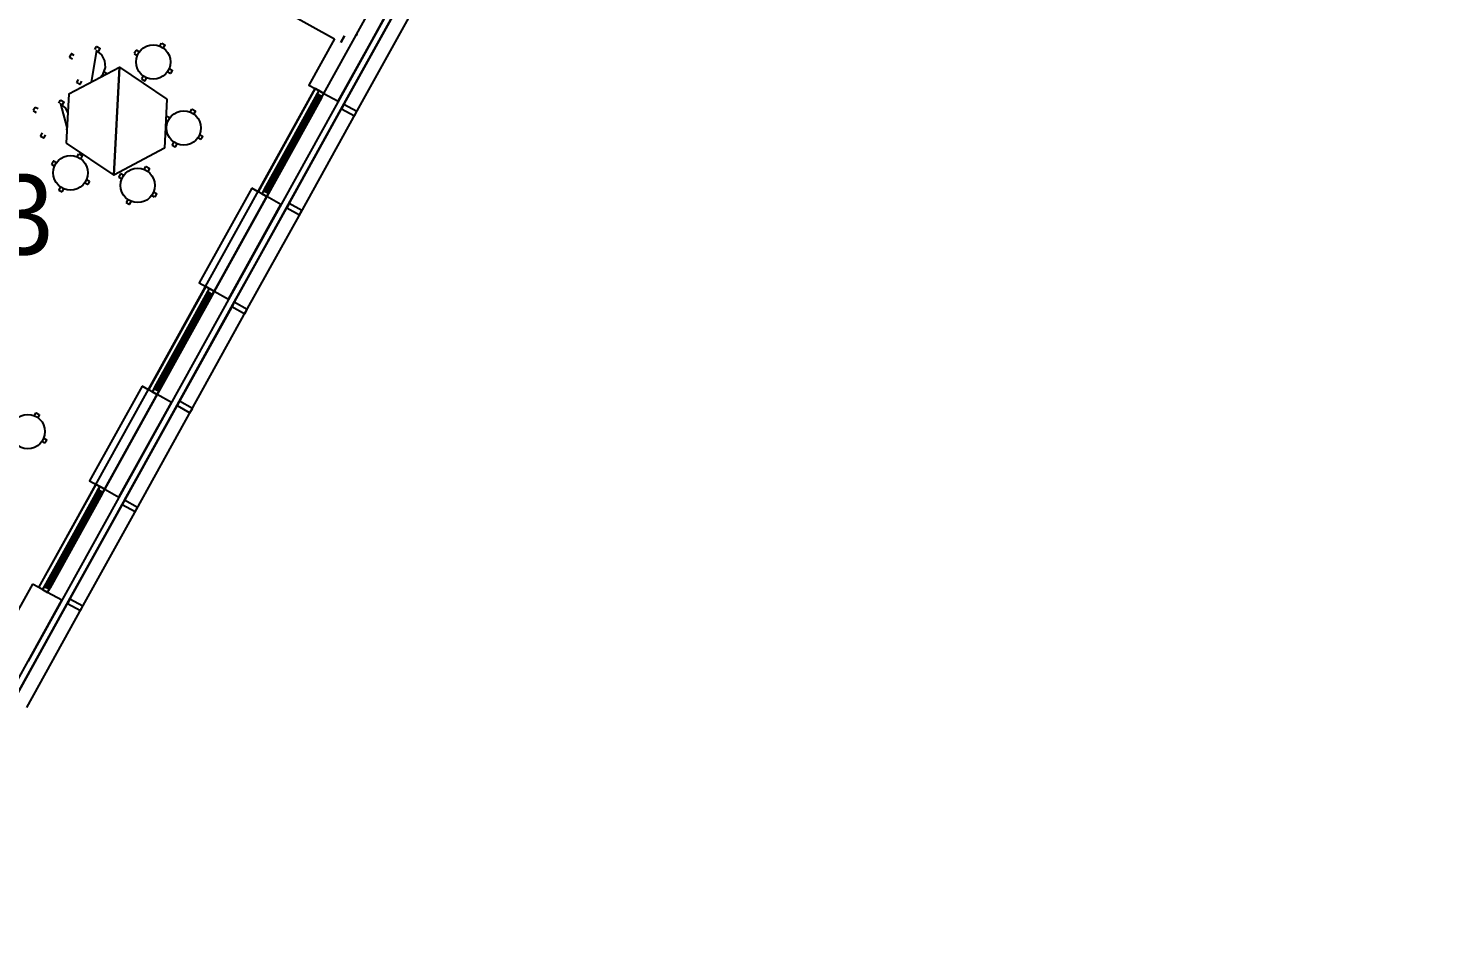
# Model space of a CAD drawing. Header units: metres. Extents: x 2.5 to 42.6, y 0.9 to 31.9.
# Drawn here: x 32.97 to 38.59, y 14.87 to 18.55 of the extents above; entities that cross this region are included whole.
import ezdxf

# ---------------------------------------------------------------- set-up
doc = ezdxf.new("R2010")
doc.units = ezdxf.units.M
for name, color, linetype in [('ARREDI', 9, 'Continuous'), ('INFISSI_VETRATE', 4, 'Continuous'), ('PARETI_STRUTTURE', 7, 'Continuous'), ('PILASTRI_SETTI', 8, 'Continuous'), ('WAYFINDING_TESTI', 7, 'Continuous')]:
    doc.layers.add(name, color=color, linetype=linetype)

msp = doc.modelspace()

# ---------------------------------------------------------------- linework, layer by layer
at = {"layer": 'ARREDI'}
for points in [[(34.2347, 18.235), (34.4542, 18.631), (34.6737, 19.0271)], [(33.2425, 18.4633), (33.249, 18.4751)], [(33.249, 18.4751), (33.2501, 18.4754)], [(33.2501, 18.4754), (33.2625, 18.4685)], [(33.5027, 18.4772), (33.5092, 18.4889)], [(33.5092, 18.4889), (33.5102, 18.4892)], [(33.5103, 18.4892), (33.5227, 18.4824)], [(33.523, 18.4813), (33.5165, 18.4696)], [(33.5226, 18.4824), (33.523, 18.4813)], [(33.1474, 18.4459), (33.1405, 18.4335)], [(33.1405, 18.4335), (33.1408, 18.4325)], [(33.1408, 18.4325), (33.1525, 18.426)], [(33.1484, 18.4462), (33.1474, 18.4459)], [(33.1602, 18.4397), (33.1484, 18.4462)], [(33.2653, 18.353), (33.2765, 18.3662), (33.2847, 18.3918), (33.2825, 18.4186), (33.2702, 18.4425), (33.2496, 18.4599), (33.2272, 18.3327)], [(33.2628, 18.4674), (33.2563, 18.4557)], [(33.2625, 18.4685), (33.2628, 18.4674)], [(33.4075, 18.4598), (33.4007, 18.4474)], [(33.4007, 18.4474), (33.401, 18.4463)], [(33.401, 18.4463), (33.4127, 18.4398)], [(33.4086, 18.4601), (33.4075, 18.4598)], [(33.4203, 18.4536), (33.4086, 18.4601)], [(33.1381, 18.2855), (33.3409, 18.3931), (33.3182, 17.9606), (33.3409, 18.3931), (33.5313, 18.2649)], [(33.2799, 18.3734), (33.2915, 18.3669)], [(33.5442, 18.3669), (33.5324, 18.3734)], [(33.5401, 18.3872), (33.5518, 18.3807)], [(33.5452, 18.3673), (33.5442, 18.3669)], [(33.5521, 18.3797), (33.5452, 18.3673)], [(33.5518, 18.3807), (33.5521, 18.3797)], [(33.1762, 18.3436), (33.1697, 18.3319)], [(33.1697, 18.3319), (33.17, 18.3308)], [(33.17, 18.3308), (33.1824, 18.3239)], [(33.1824, 18.3239), (33.1834, 18.3242)], [(33.1834, 18.3242), (33.1899, 18.336)], [(33.2749, 18.3581), (33.2723, 18.3596)], [(33.4363, 18.3575), (33.4298, 18.3457)], [(33.4298, 18.3457), (33.4301, 18.3447)], [(33.4301, 18.3447), (33.4425, 18.3378)], [(33.4425, 18.3378), (33.4436, 18.3381)], [(33.4436, 18.3381), (33.4501, 18.3498)], [(33.0981, 18.249), (33.1046, 18.2607)], [(33.1046, 18.2607), (33.1057, 18.261)], [(33.1057, 18.261), (33.1181, 18.2541)], [(33.1184, 18.253), (33.1119, 18.2413)], [(33.1181, 18.2541), (33.1184, 18.253)], [(33.1381, 18.2854), (33.1278, 18.0888)], [(33.5313, 18.2649), (33.521, 18.0683)], [(33.0029, 18.2315), (32.9961, 18.2191)], [(32.9961, 18.2191), (32.9964, 18.2181)], [(32.9964, 18.2181), (33.0081, 18.2116)], [(33.004, 18.2318), (33.0029, 18.2315)], [(33.0158, 18.2253), (33.004, 18.2318)], [(33.1342, 18.2116), (33.1257, 18.2281), (33.1052, 18.2455), (33.131, 18.1506)], [(33.5299, 18.1955), (33.5274, 18.191)], [(33.531, 18.1958), (33.5299, 18.1955)], [(33.5427, 18.1893), (33.531, 18.1958)], [(33.625, 18.2129), (33.6315, 18.2246)], [(33.6315, 18.2246), (33.6326, 18.225)], [(33.6326, 18.225), (33.645, 18.2181)], [(33.6453, 18.217), (33.6388, 18.2053)], [(33.645, 18.2181), (33.6453, 18.217)], [(33.7957, 17.4429), (33.8911, 17.6151), (34.2347, 18.235)], [(34.235, 18.2348), (34.0155, 17.8388)], [(33.1307, 18.1436), (33.1279, 18.1452)], [(33.5269, 18.1801), (33.5351, 18.1755)], [(33.0317, 18.1292), (33.0252, 18.1175)], [(33.0252, 18.1175), (33.0255, 18.1164)], [(33.0255, 18.1164), (33.0379, 18.1095)], [(33.0379, 18.1095), (33.039, 18.1098)], [(33.039, 18.1098), (33.0455, 18.1216)], [(33.1278, 18.0888), (33.3182, 17.9606)], [(33.5587, 18.0932), (33.5522, 18.0814)], [(33.5522, 18.0814), (33.5525, 18.0804)], [(33.566, 18.0738), (33.5725, 18.0855)], [(33.6665, 18.1027), (33.6548, 18.1092)], [(33.6624, 18.1229), (33.6742, 18.1164)], [(33.6676, 18.103), (33.6665, 18.1027)], [(33.6745, 18.1154), (33.6676, 18.103)], [(33.6742, 18.1164), (33.6745, 18.1154)], [(33.1714, 18.0334), (33.1779, 18.0451)], [(33.1779, 18.0451), (33.179, 18.0454)], [(33.179, 18.0454), (33.1914, 18.0385)], [(33.1917, 18.0375), (33.1852, 18.0257)], [(33.1914, 18.0385), (33.1917, 18.0375)], [(33.521, 18.0683), (33.3182, 17.9606)], [(33.5525, 18.0804), (33.5649, 18.0735)], [(33.5649, 18.0735), (33.5659, 18.0738)], [(33.0762, 18.0159), (33.0694, 18.0035)], [(33.0694, 18.0035), (33.0697, 18.0025)], [(33.0697, 18.0025), (33.0814, 17.996)], [(33.0773, 18.0162), (33.0762, 18.0159)], [(33.0891, 18.0097), (33.0773, 18.0162)], [(33.4406, 17.983), (33.4471, 17.9947)], [(33.4471, 17.9947), (33.4482, 17.995)], [(33.4482, 17.995), (33.4606, 17.9881)], [(33.4609, 17.9871), (33.4544, 17.9754)], [(33.4606, 17.9881), (33.4609, 17.9871)], [(33.105, 17.9136), (33.0985, 17.9019)], [(33.2129, 17.9231), (33.2012, 17.9296)], [(33.2088, 17.9434), (33.2205, 17.9369)], [(33.214, 17.9234), (33.2129, 17.9231)], [(33.2208, 17.9358), (33.214, 17.9234)], [(33.2205, 17.9369), (33.2208, 17.9358)], [(33.3454, 17.9656), (33.3386, 17.9532)], [(33.3386, 17.9532), (33.3389, 17.9521)], [(33.3389, 17.9521), (33.3506, 17.9456)], [(33.3465, 17.9659), (33.3454, 17.9656)], [(33.3582, 17.9594), (33.3465, 17.9659)], [(33.0985, 17.9019), (33.0988, 17.9008)], [(33.0988, 17.9008), (33.1112, 17.8939)], [(33.1112, 17.8939), (33.1123, 17.8942)], [(33.1123, 17.8943), (33.1188, 17.906)], [(33.3742, 17.8632), (33.3677, 17.8515)], [(33.4821, 17.8727), (33.4704, 17.8792)], [(33.478, 17.893), (33.4897, 17.8865)], [(33.4831, 17.873), (33.4821, 17.8727)], [(33.49, 17.8854), (33.4831, 17.873)], [(33.4897, 17.8865), (33.49, 17.8854)], [(33.3677, 17.8515), (33.368, 17.8504)], [(33.368, 17.8504), (33.3804, 17.8436)], [(33.3804, 17.8436), (33.3815, 17.8439)], [(33.3815, 17.8439), (33.388, 17.8556)], [(33.3567, 16.6509), (33.7957, 17.4429)], [(33.796, 17.4428), (33.5765, 17.0467)], [(33.0003, 16.9975), (33.0068, 17.0092)], [(33.0068, 17.0092), (33.0078, 17.0095)], [(33.0078, 17.0095), (33.0202, 17.0027)], [(33.0205, 17.0016), (33.014, 16.9899)], [(33.0202, 17.0027), (33.0205, 17.0016)], [(33.0376, 16.9075), (33.0494, 16.901)], [(33.0417, 16.8872), (33.03, 16.8937)], [(33.0428, 16.8876), (33.0417, 16.8873)], [(33.0497, 16.9), (33.0428, 16.8876)], [(33.0494, 16.901), (33.0497, 16.9)], [(33.1372, 16.2548), (33.3567, 16.6509)], [(33.357, 16.6507), (33.1375, 16.2547)], [(32.6981, 15.4628), (32.9177, 15.8588), (33.1372, 16.2548)]]:
    msp.add_lwpolyline(points, dxfattribs=at)
for points in [[(34.4543, 18.631), (34.2348, 18.235), (34.2352, 18.2348), (34.4547, 18.6308)], [(34.1333, 18.2866), (34.13, 18.2806), (34.1361, 18.2773), (34.1394, 18.2832)], [(34.1333, 18.2866), (34.1521, 18.2762), (34.1487, 18.27), (34.1499, 18.2693), (34.16, 18.2877), (34.1401, 18.2987)], [(34.1378, 18.2763), (34.1394, 18.2792), (34.1377, 18.2801), (34.1361, 18.2773)], [(34.1452, 18.2719), (34.1477, 18.2764), (34.1422, 18.2794), (34.1397, 18.2749)], [(34.1508, 18.2737), (34.1493, 18.2744), (34.1474, 18.271), (34.1488, 18.2702)], [(33.9177, 17.8976), (33.911, 17.8855), (33.931, 17.8744), (33.9411, 17.8927), (33.94, 17.8934), (33.9365, 17.8872)], [(33.9177, 17.8976), (33.9238, 17.8943), (33.9271, 17.9002), (33.921, 17.9036)], [(33.9288, 17.8993), (33.9271, 17.9002), (33.9255, 17.8974), (33.9272, 17.8964)], [(33.9365, 17.8953), (33.931, 17.8984), (33.9285, 17.8939), (33.934, 17.8908)], [(33.9379, 17.8897), (33.9398, 17.8931), (33.9384, 17.8939), (33.9365, 17.8905)], [(34.0153, 17.8389), (33.7958, 17.4429), (33.7961, 17.4427), (34.0157, 17.8387)], [(33.6943, 17.4945), (33.691, 17.4886), (33.6971, 17.4852), (33.7004, 17.4912)], [(33.6943, 17.4945), (33.7131, 17.4841), (33.7097, 17.4779), (33.7109, 17.4772), (33.721, 17.4956), (33.701, 17.5067)], [(33.6988, 17.4843), (33.7003, 17.4871), (33.6987, 17.4881), (33.6971, 17.4852)], [(33.7062, 17.4798), (33.7087, 17.4843), (33.7032, 17.4874), (33.7007, 17.4829)], [(33.7117, 17.4816), (33.7103, 17.4824), (33.7084, 17.4789), (33.7098, 17.4781)], [(33.4787, 17.1055), (33.472, 17.0934), (33.492, 17.0823), (33.5021, 17.1007), (33.501, 17.1013), (33.4975, 17.0951)], [(33.4787, 17.1055), (33.4848, 17.1022), (33.4881, 17.1082), (33.482, 17.1115)], [(33.4898, 17.1072), (33.4881, 17.1081), (33.4865, 17.1053), (33.4882, 17.1043)], [(33.4975, 17.1032), (33.492, 17.1063), (33.4895, 17.1018), (33.495, 17.0988)], [(33.4989, 17.0976), (33.5008, 17.1011), (33.4994, 17.1019), (33.4975, 17.0984)], [(33.5763, 17.0469), (33.3568, 16.6508), (33.3571, 16.6506), (33.5766, 17.0467)], [(33.2553, 16.7025), (33.252, 16.6965), (33.258, 16.6931), (33.2613, 16.6991)], [(33.2553, 16.7025), (33.2741, 16.692), (33.2707, 16.6858), (33.2718, 16.6852), (33.282, 16.7035), (33.262, 16.7146)], [(33.2597, 16.6922), (33.2613, 16.6951), (33.2596, 16.696), (33.258, 16.6931)], [(33.2672, 16.6878), (33.2697, 16.6922), (33.2642, 16.6953), (33.2617, 16.6908)], [(33.2727, 16.6895), (33.2713, 16.6903), (33.2694, 16.6869), (33.2708, 16.6861)], [(33.0397, 16.3135), (33.033, 16.3013), (33.053, 16.2903), (33.0631, 16.3086), (33.0619, 16.3093), (33.0585, 16.3031)], [(33.0397, 16.3135), (33.0457, 16.3101), (33.049, 16.3161), (33.043, 16.3194)], [(33.0508, 16.3151), (33.049, 16.3161), (33.0475, 16.3132), (33.0492, 16.3123)], [(33.0585, 16.3112), (33.0529, 16.3142), (33.0505, 16.3098), (33.056, 16.3067)], [(33.0599, 16.3055), (33.0618, 16.309), (33.0604, 16.3098), (33.0585, 16.3063)], [(33.1373, 16.2548), (32.9178, 15.8588), (32.9181, 15.8586), (33.1376, 16.2546)]]:
    msp.add_lwpolyline(points, close=True, dxfattribs=at)
for centre in [(33.4764, 18.4135), (33.5987, 18.1492), (33.1451, 17.9697), (33.4143, 17.9193), (32.974, 16.9338)]:
    msp.add_circle(centre, 0.0689, dxfattribs=at)
at = {"layer": 'INFISSI_VETRATE'}
for points in [[(34.1372, 18.2574), (34.1433, 18.2635)], [(34.1026, 18.195), (34.1086, 18.201)], [(34.115, 18.2352), (34.121, 18.2413)], [(34.068, 18.1325), (34.074, 18.1386)], [(34.0804, 18.1727), (34.0864, 18.1788)], [(34.0457, 18.1103), (34.0518, 18.1163)], [(34.0111, 18.0478), (34.0172, 18.0539)], [(34.0333, 18.07), (34.0394, 18.0761)], [(33.9765, 17.9854), (33.9826, 17.9914)], [(33.9987, 18.0076), (34.0048, 18.0136)], [(33.9419, 17.9229), (33.9479, 17.929)], [(33.9641, 17.9451), (33.9702, 17.9512)], [(33.6995, 17.4857), (33.7019, 17.4881)], [(33.6649, 17.4232), (33.671, 17.4293)], [(33.6871, 17.4454), (33.6932, 17.4515)], [(33.6303, 17.3607), (33.6363, 17.3668)], [(33.6525, 17.383), (33.6586, 17.389)], [(33.5957, 17.2983), (33.6017, 17.3043)], [(33.6179, 17.3205), (33.6239, 17.3266)], [(33.5611, 17.2358), (33.5671, 17.2419)], [(33.5833, 17.258), (33.5893, 17.2641)], [(33.5487, 17.1956), (33.5547, 17.2016)], [(33.514, 17.1331), (33.5201, 17.1392)], [(33.5264, 17.1734), (33.5325, 17.1794)], [(33.4918, 17.1109), (33.4979, 17.1169)], [(33.2495, 16.6737), (33.2555, 16.6797)], [(33.2371, 16.6334), (33.2431, 16.6395)], [(33.2024, 16.571), (33.2085, 16.577)], [(33.2148, 16.6112), (33.2209, 16.6172)], [(33.1678, 16.5085), (33.1739, 16.5145)], [(33.1802, 16.5487), (33.1863, 16.5548)], [(33.1456, 16.4863), (33.1517, 16.4923)], [(33.111, 16.4238), (33.117, 16.4299)], [(33.1332, 16.446), (33.1393, 16.4521)], [(33.0764, 16.3613), (33.0824, 16.3674)], [(33.0986, 16.3836), (33.1046, 16.3896)], [(33.064, 16.3211), (33.07, 16.3272)]]:
    msp.add_lwpolyline(points, dxfattribs=at)
at = {"layer": 'PARETI_STRUTTURE'}
for points in [[(38.533, 26.1773), (38.5902, 26.1456), (32.975, 16.0148)], [(33.0572, 16.298), (38.0789, 25.358)], [(31.9406, 19.7595), (31.4253, 18.8297), (31.9406, 19.7595), (34.2023, 18.506)], [(34.346, 18.4884), (34.4272, 18.6348), (34.37, 18.6665)], [(34.2399, 18.2434), (34.4499, 18.6222)], [(34.2868, 18.2061), (34.5063, 18.6022)], [(34.2023, 18.506), (34.0998, 18.3211), (34.1256, 18.3067)], [(34.16, 18.2877), (34.2172, 18.256), (34.346, 18.4884)], [(34.2281, 18.4917), (34.2424, 18.5175)], [(34.2424, 18.5175), (34.2281, 18.4917)], [(34.2889, 18.5201), (34.2921, 18.526)], [(34.2921, 18.526), (34.2889, 18.5201)], [(33.0185, 16.3094), (34.1256, 18.3067)], [(34.1256, 18.3067), (33.8965, 17.8935), (33.8707, 17.9078)], [(34.1401, 18.2987), (34.1256, 18.3067), (34.16, 18.2877)], [(34.1499, 18.2693), (33.0572, 16.298)], [(34.13, 18.2806), (33.921, 17.9036)], [(34.1299, 18.2804), (33.9212, 17.9038)], [(34.1401, 18.2806), (33.9264, 17.895), (33.9285, 17.8939), (34.1422, 18.2794)], [(34.1499, 18.2693), (33.9411, 17.8927)], [(33.9411, 17.8927), (34.1499, 18.2693)], [(34.0455, 18.081), (34.16, 18.2877)], [(34.1401, 18.2987), (34.13, 18.2806)], [(34.0204, 17.8473), (34.2325, 18.2301)], [(34.0673, 17.8101), (34.2868, 18.2061)], [(34.235, 18.2348), (34.2303, 18.2262)], [(33.931, 17.8744), (34.0455, 18.081)], [(33.8707, 17.9078), (33.6608, 17.529), (33.6866, 17.5147)], [(33.721, 17.4956), (33.7782, 17.4639), (33.9881, 17.8427), (33.931, 17.8744)], [(33.931, 17.8744), (33.8965, 17.8935)], [(33.911, 17.8855), (33.8965, 17.8935)], [(33.921, 17.9036), (33.911, 17.8855)], [(33.8009, 17.4513), (34.0109, 17.8301)], [(33.8479, 17.4143), (34.0673, 17.8101)], [(33.6866, 17.5147), (33.4575, 17.1014), (33.4317, 17.1157)], [(33.691, 17.4886), (33.482, 17.1115)], [(33.6909, 17.4883), (33.4822, 17.1117)], [(33.7011, 17.4885), (33.4874, 17.103), (33.4895, 17.1018), (33.7032, 17.4874)], [(33.5021, 17.1007), (33.7109, 17.4773)], [(33.7109, 17.4772), (33.5021, 17.1007)], [(33.6065, 17.289), (33.721, 17.4956)], [(33.701, 17.5067), (33.6866, 17.5147), (33.721, 17.4956)], [(33.701, 17.5067), (33.691, 17.4886)], [(33.5814, 17.0553), (33.7914, 17.4341)], [(33.6283, 17.018), (33.8478, 17.4141)], [(33.796, 17.4428), (33.7913, 17.4341)], [(33.492, 17.0823), (33.6065, 17.289)], [(33.4317, 17.1157), (33.2217, 16.7369), (33.2476, 16.7226)], [(33.282, 16.7035), (33.3392, 16.6718), (33.5491, 17.0506), (33.492, 17.0823)], [(33.492, 17.0823), (33.4575, 17.1014)], [(33.472, 17.0934), (33.4575, 17.1014)], [(33.482, 17.1115), (33.472, 17.0934)], [(33.3619, 16.6592), (33.5719, 17.0381)], [(33.4088, 16.622), (33.6283, 17.018)], [(33.0529, 16.2903), (33.0185, 16.3093), (33.2476, 16.7226)], [(33.252, 16.6965), (33.043, 16.3194)], [(33.2519, 16.6963), (33.0431, 16.3197)], [(33.2621, 16.6964), (33.0484, 16.3109), (33.0505, 16.3098), (33.2642, 16.6953)], [(33.271, 16.6915), (33.2697, 16.6922), (33.056, 16.3067), (33.058, 16.3056)], [(33.058, 16.3056), (33.2717, 16.6911)], [(33.2718, 16.6852), (33.0631, 16.3086)], [(33.0631, 16.3086), (33.2718, 16.6852)], [(33.1675, 16.4969), (33.282, 16.7035)], [(33.262, 16.7146), (33.2476, 16.7226), (33.282, 16.7035)], [(33.262, 16.7146), (33.252, 16.6965)], [(33.1424, 16.2632), (33.3523, 16.642)], [(33.1893, 16.226), (33.4088, 16.622)], [(33.357, 16.6507), (33.3522, 16.6421)], [(33.0529, 16.2903), (33.1675, 16.4969)], [(32.3409, 14.8707), (32.975, 16.0148), (33.1101, 16.2586), (33.0529, 16.2903)], [(32.9927, 16.3237), (32.8871, 16.1332)], [(33.0185, 16.3094), (32.9927, 16.3237)], [(33.033, 16.3013), (33.0185, 16.3094)], [(33.043, 16.3194), (33.033, 16.3013)], [(33.0572, 16.298), (33.0631, 16.3086)], [(32.9229, 15.8672), (33.1328, 16.246)], [(33.1423, 16.2633), (33.1375, 16.2547)], [(32.9698, 15.8299), (33.1893, 16.226)]]:
    msp.add_lwpolyline(points, dxfattribs=at)
for points in [[(33.931, 17.8744), (34.16, 18.2877), (34.1401, 18.2987), (33.911, 17.8855)], [(34.1401, 18.2806), (34.1422, 18.2794), (33.9285, 17.8939), (33.9264, 17.895)], [(33.934, 17.8908), (34.1477, 18.2764), (34.1498, 18.2752), (33.9361, 17.8897)], [(33.9361, 17.8897), (34.1498, 18.2752), (34.1477, 18.2764), (33.934, 17.8908)], [(34.2399, 18.2434), (34.2304, 18.2261), (34.282, 18.1975), (34.2916, 18.2147)], [(34.0204, 17.8473), (34.0109, 17.8301), (34.0625, 17.8015), (34.0721, 17.8187)], [(33.492, 17.0823), (33.721, 17.4956), (33.701, 17.5067), (33.472, 17.0934)], [(33.7011, 17.4885), (33.7032, 17.4874), (33.4895, 17.1018), (33.4874, 17.103)], [(33.495, 17.0988), (33.7087, 17.4843), (33.7107, 17.4832), (33.4971, 17.0976)], [(33.4971, 17.0976), (33.7107, 17.4832), (33.7087, 17.4843), (33.495, 17.0988)], [(33.8009, 17.4513), (33.7914, 17.4341), (33.843, 17.4055), (33.8526, 17.4227)], [(33.5814, 17.0553), (33.5719, 17.038), (33.6235, 17.0094), (33.6331, 17.0266)], [(33.0529, 16.2903), (33.282, 16.7035), (33.262, 16.7146), (33.033, 16.3013)], [(33.2621, 16.6964), (33.2642, 16.6953), (33.0505, 16.3098), (33.0484, 16.3109)], [(33.056, 16.3067), (33.2697, 16.6922), (33.2717, 16.6911), (33.0581, 16.3056)], [(33.3619, 16.6592), (33.3524, 16.642), (33.404, 16.6134), (33.4135, 16.6306)], [(33.1424, 16.2632), (33.1328, 16.246), (33.1845, 16.2174), (33.194, 16.2346)]]:
    msp.add_lwpolyline(points, close=True, dxfattribs=at)
at = {"layer": 'PILASTRI_SETTI'}
for points in [[(33.9285, 17.8939), (34.1422, 18.2794), (33.9271, 17.8947), (34.1401, 18.2805)], [(33.9361, 17.8897), (34.1498, 18.2752), (33.934, 17.8908), (34.1476, 18.2762)], [(33.4895, 17.1018), (33.7032, 17.4874), (33.4881, 17.1026), (33.701, 17.4884)], [(33.4971, 17.0976), (33.7107, 17.4832), (33.495, 17.0988), (33.7086, 17.4841)], [(33.0505, 16.3098), (33.2642, 16.6953), (33.049, 16.3105), (33.262, 16.6963)], [(33.058, 16.3056), (33.2717, 16.6911), (33.056, 16.3067), (33.2696, 16.692)]]:
    msp.add_solid(points, dxfattribs=at)

# ---------------------------------------------------------------- texts
at = {"layer": 'WAYFINDING_TESTI', "insert": (32.1, 17.8), "char_height": 0.32, "attachment_point": 5}
msp.add_mtext('AULA 113', dxfattribs=at)

doc.saveas('drawing.dxf')
